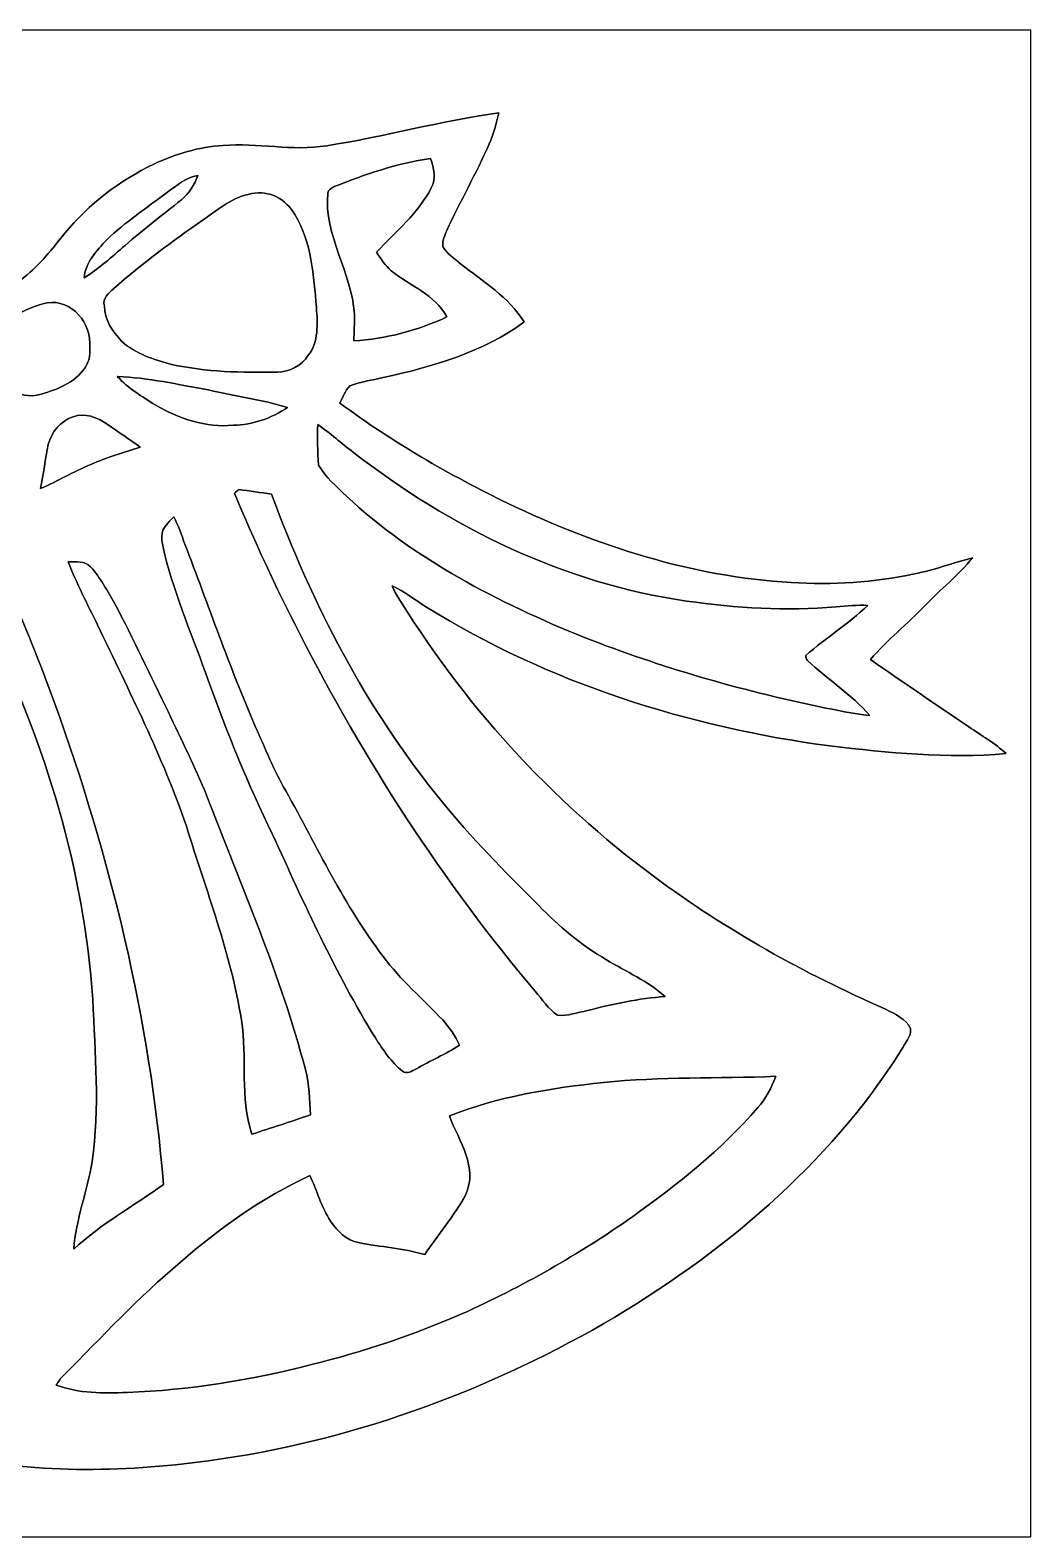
# Model space of a CAD drawing. Header units: centimetres. Extents: x -16.8 to 16.8, y -16.7 to 16.7.
# Drawn here: x -5.36 to 16.77, y -16.67 to 16.67 of the extents above; entities that cross this region are included whole.
import ezdxf

# ---------------------------------------------------------------- set-up
doc = ezdxf.new("R2010")
doc.units = ezdxf.units.CM
doc.header["$MEASUREMENT"] = 0
doc.layers.add('Layer 1', color=7, linetype='Continuous')

msp = doc.modelspace()

# ---------------------------------------------------------------- linework, layer by layer
at = {"layer": 'Layer 1', "color": 7}
for points, knots in [([(-16.77458, 16.66875), (-16.77458, 16.66875), (16.77458, 16.66875), (16.77458, 16.66875), (16.77458, 16.66875), (16.77458, 16.66875), (16.77458, -16.66875), (16.77458, -16.66875), (16.77458, -16.66875), (16.77458, -16.66875), (-16.77458, -16.66875), (-16.77458, -16.66875), (-16.77458, -16.66875), (-16.77458, -16.66875), (-16.77458, 16.66875), (-16.77458, 16.66875), (-16.77458, 16.66875), (-16.77458, 16.66875), (-16.77458, 16.66875), (-16.77458, 16.66875)], [0, 0, 0, 0, 0.16666667, 0.16666667, 0.16666667, 0.16666667, 0.33333333, 0.33333333, 0.33333333, 0.33333333, 0.5, 0.5, 0.5, 0.5, 0.66666667, 0.66666667, 0.66666667, 0.66666667, 1, 1, 1, 1]), ([(1.19839, 14.11146), (0.43639, 13.98376), (-0.33126, 14.18519), (-1.09679, 14.11393), (-1.09679, 14.11393), (-1.63019, 14.09206), (-2.14454, 13.92379), (-2.62643, 13.7033), (-2.62643, 13.7033), (-3.37855, 13.33994), (-4.06083, 12.82382), (-4.5914, 12.17683), (-4.5914, 12.17683), (-4.86904, 11.83393), (-5.14103, 11.47939), (-5.49099, 11.20493), (-5.49099, 11.20493), (-5.82859, 10.90895), (-6.31649, 10.9026), (-6.73947, 10.93823), (-6.73947, 10.93823), (-7.53075, 11.00667), (-8.34214, 11.04089), (-9.11825, 10.84262), (-9.11825, 10.84262), (-9.72644, 10.69023), (-10.33145, 10.47432), (-10.84263, 10.1025), (-10.84263, 10.1025), (-11.61874, 9.56557), (-12.06782, 8.69244), (-12.821, 8.12906), (-12.821, 8.12906), (-13.84265, 7.38293), (-14.90204, 6.68972), (-15.9325, 5.95559), (-15.9325, 5.95559), (-15.77234, 5.77709), (-15.54762, 5.67761), (-15.32925, 5.58976), (-15.32925, 5.58976), (-14.53656, 5.29167), (-13.69589, 5.13397), (-12.9219, 4.78437), (-12.9219, 4.78437), (-12.94342, 3.9557), (-13.17413, 3.12632), (-13.00445, 2.2987), (-13.00445, 2.2987), (-11.72175, 2.52977), (-10.60133, 3.24661), (-9.54405, 3.97192), (-9.54405, 3.97192), (-9.4421, 4.03225), (-9.33768, 4.12891), (-9.20433, 4.08658), (-9.20433, 4.08658), (-9.05828, 4.07741), (-8.83744, 4.0065), (-8.89035, 3.8167), (-8.89035, 3.8167), (-9.33873, 1.02835), (-10.17094, -1.73708), (-11.63849, -4.16666), (-11.63849, -4.16666), (-12.40261, -5.43666), (-13.37345, -6.59377), (-14.55702, -7.49229), (-14.55702, -7.49229), (-15.03257, -7.86236), (-15.55891, -8.15799), (-16.08173, -8.45432), (-16.08173, -8.45432), (-15.47777, -8.49595), (-14.87417, -8.42363), (-14.27021, -8.41587), (-14.27021, -8.41587), (-13.82289, -8.4134), (-13.37628, -8.38341), (-12.92931, -8.38906), (-12.92931, -8.38906), (-13.05137, -9.59273), (-13.36569, -10.76925), (-13.48634, -11.97292), (-13.48634, -11.97292), (-13.2969, -11.8678), (-13.14521, -11.71081), (-13.00163, -11.55171), (-13.00163, -11.55171), (-11.8177, -10.32651), (-10.77489, -8.96902), (-9.85838, -7.53392), (-9.85838, -7.53392), (-8.40352, -5.18971), (-7.29086, -2.60103), (-6.8326, 0.13018), (-6.8326, 0.13018), (-6.82484, 0.19579), (-6.78145, 0.24553), (-6.73241, 0.28575), (-6.73241, 0.28575), (-6.56484, -0.16193), (-6.5024, -0.64135), (-6.39445, -1.10596), (-6.39445, -1.10596), (-5.50404, -5.3153), (-6.00251, -9.74549), (-7.47607, -13.76539), (-7.47607, -13.76539), (-7.55968, -14.04585), (-7.71948, -14.33512), (-7.6521, -14.63534), (-7.6521, -14.63534), (-7.59037, -14.80009), (-7.37729, -14.79585), (-7.23724, -14.853), (-7.23724, -14.853), (-5.32765, -15.2714), (-3.3468, -15.24776), (-1.41746, -14.98635), (-1.41746, -14.98635), (1.66229, -14.56796), (4.63656, -13.49446), (7.3279, -11.94929), (7.3279, -11.94929), (9.91411, -10.43658), (12.29607, -8.4522), (13.90932, -5.90056), (13.90932, -5.90056), (13.97988, -5.74993), (14.13545, -5.6067), (14.1157, -5.42678), (14.1157, -5.42678), (14.01727, -5.20347), (13.76609, -5.1054), (13.56289, -4.99498), (13.56289, -4.99498), (11.76055, -4.20405), (10.02877, -3.24132), (8.44832, -2.06481), (8.44832, -2.06481), (6.14962, -0.37077), (4.19629, 1.78576), (2.71533, 4.22593), (2.71533, 4.22593), (2.68958, 4.27426), (2.66771, 4.32435), (2.64619, 4.37409), (2.64619, 4.37409), (2.91959, 4.25203), (3.15066, 4.05553), (3.40819, 3.90454), (3.40819, 3.90454), (6.102, 2.22532), (9.19304, 1.24989), (12.32817, 0.83044), (12.32817, 0.83044), (13.62146, 0.68227), (14.92991, 0.54257), (16.23095, 0.66181), (16.23095, 0.66181), (15.97801, 0.89112), (15.68027, 1.06257), (15.40122, 1.25589), (15.40122, 1.25589), (14.67556, 1.74978), (13.94566, 2.23802), (13.22705, 2.74214), (13.22705, 2.74214), (13.595, 3.17747), (14.04549, 3.5306), (14.43778, 3.94194), (14.43778, 3.94194), (14.78104, 4.2993), (15.17509, 4.60834), (15.48765, 4.99498), (15.48765, 4.99498), (15.05514, 4.88244), (14.63604, 4.72334), (14.19684, 4.63762), (14.19684, 4.63762), (13.3029, 4.44959), (12.38285, 4.38362), (11.47127, 4.44923), (11.47127, 4.44923), (9.28793, 4.56988), (7.17338, 5.25709), (5.21229, 6.1976), (5.21229, 6.1976), (3.90984, 6.82696), (2.65324, 7.5565), (1.48943, 8.41728), (1.48943, 8.41728), (1.55787, 8.54604), (1.60338, 8.69456), (1.7085, 8.79898), (1.7085, 8.79898), (1.94627, 8.89071), (2.20098, 8.92351), (2.44792, 8.98243), (2.44792, 8.98243), (3.54154, 9.21773), (4.65384, 9.54476), (5.56895, 10.21327), (5.56895, 10.21327), (5.22287, 10.76184), (4.6609, 11.10862), (4.1596, 11.49844), (4.1596, 11.49844), (4.02061, 11.61486), (3.86045, 11.72139), (3.76873, 11.88226), (3.76873, 11.88226), (3.74967, 12.00503), (3.81, 12.1225), (3.85445, 12.23363), (3.85445, 12.23363), (4.15078, 12.88097), (4.5085, 13.49869), (4.79319, 14.15133), (4.79319, 14.15133), (4.88809, 14.37146), (4.95335, 14.60324), (5.00345, 14.83713), (5.00345, 14.83713), (3.72357, 14.66074), (2.47438, 14.31114), (1.19839, 14.11146)], [0, 0, 0, 0, 0.01724138, 0.01724138, 0.01724138, 0.01724138, 0.03448276, 0.03448276, 0.03448276, 0.03448276, 0.05172414, 0.05172414, 0.05172414, 0.05172414, 0.06896552, 0.06896552, 0.06896552, 0.06896552, 0.0862069, 0.0862069, 0.0862069, 0.0862069, 0.10344828, 0.10344828, 0.10344828, 0.10344828, 0.12068966, 0.12068966, 0.12068966, 0.12068966, 0.13793103, 0.13793103, 0.13793103, 0.13793103, 0.15517241, 0.15517241, 0.15517241, 0.15517241, 0.17241379, 0.17241379, 0.17241379, 0.17241379, 0.18965517, 0.18965517, 0.18965517, 0.18965517, 0.20689655, 0.20689655, 0.20689655, 0.20689655, 0.22413793, 0.22413793, 0.22413793, 0.22413793, 0.24137931, 0.24137931, 0.24137931, 0.24137931, 0.25862069, 0.25862069, 0.25862069, 0.25862069, 0.27586207, 0.27586207, 0.27586207, 0.27586207, 0.29310345, 0.29310345, 0.29310345, 0.29310345, 0.31034483, 0.31034483, 0.31034483, 0.31034483, 0.32758621, 0.32758621, 0.32758621, 0.32758621, 0.34482759, 0.34482759, 0.34482759, 0.34482759, 0.36206897, 0.36206897, 0.36206897, 0.36206897, 0.37931034, 0.37931034, 0.37931034, 0.37931034, 0.39655172, 0.39655172, 0.39655172, 0.39655172, 0.4137931, 0.4137931, 0.4137931, 0.4137931, 0.43103448, 0.43103448, 0.43103448, 0.43103448, 0.44827586, 0.44827586, 0.44827586, 0.44827586, 0.46551724, 0.46551724, 0.46551724, 0.46551724, 0.48275862, 0.48275862, 0.48275862, 0.48275862, 0.5, 0.5, 0.5, 0.5, 0.51724138, 0.51724138, 0.51724138, 0.51724138, 0.53448276, 0.53448276, 0.53448276, 0.53448276, 0.55172414, 0.55172414, 0.55172414, 0.55172414, 0.56896552, 0.56896552, 0.56896552, 0.56896552, 0.5862069, 0.5862069, 0.5862069, 0.5862069, 0.60344828, 0.60344828, 0.60344828, 0.60344828, 0.62068966, 0.62068966, 0.62068966, 0.62068966, 0.63793103, 0.63793103, 0.63793103, 0.63793103, 0.65517241, 0.65517241, 0.65517241, 0.65517241, 0.67241379, 0.67241379, 0.67241379, 0.67241379, 0.68965517, 0.68965517, 0.68965517, 0.68965517, 0.70689655, 0.70689655, 0.70689655, 0.70689655, 0.72413793, 0.72413793, 0.72413793, 0.72413793, 0.74137931, 0.74137931, 0.74137931, 0.74137931, 0.75862069, 0.75862069, 0.75862069, 0.75862069, 0.77586207, 0.77586207, 0.77586207, 0.77586207, 0.79310345, 0.79310345, 0.79310345, 0.79310345, 0.81034483, 0.81034483, 0.81034483, 0.81034483, 0.82758621, 0.82758621, 0.82758621, 0.82758621, 0.84482759, 0.84482759, 0.84482759, 0.84482759, 0.86206897, 0.86206897, 0.86206897, 0.86206897, 0.87931034, 0.87931034, 0.87931034, 0.87931034, 0.89655172, 0.89655172, 0.89655172, 0.89655172, 0.9137931, 0.9137931, 0.9137931, 0.9137931, 0.93103448, 0.93103448, 0.93103448, 0.93103448, 0.94827586, 0.94827586, 0.94827586, 0.94827586, 0.96551724, 0.96551724, 0.96551724, 0.96551724, 1, 1, 1, 1]), ([(1.36066, 13.20659), (2.05281, 13.47435), (2.75625, 13.73187), (3.49673, 13.82607), (3.49673, 13.82607), (3.56941, 13.61828), (3.62797, 13.37804), (3.51049, 13.17625), (3.51049, 13.17625), (3.22368, 12.61357), (2.72415, 12.20964), (2.30082, 11.75526), (2.30082, 11.75526), (2.39571, 11.60745), (2.49696, 11.46069), (2.62678, 11.3411), (2.62678, 11.3411), (3.04271, 11.01231), (3.59375, 10.81511), (3.85868, 10.3251), (3.85868, 10.3251), (3.21345, 10.02277), (2.51143, 9.83862), (1.79952, 9.79241), (1.79952, 9.79241), (1.80516, 9.99137), (1.81398, 10.19069), (1.81257, 10.38966), (1.81257, 10.38966), (1.75189, 11.31252), (1.13453, 12.12286), (1.22096, 13.06618), (1.22096, 13.06618), (1.23119, 13.13533), (1.30422, 13.17519), (1.36066, 13.20659)], [0, 0, 0, 0, 0.1, 0.1, 0.1, 0.1, 0.2, 0.2, 0.2, 0.2, 0.3, 0.3, 0.3, 0.3, 0.4, 0.4, 0.4, 0.4, 0.5, 0.5, 0.5, 0.5, 0.6, 0.6, 0.6, 0.6, 0.7, 0.7, 0.7, 0.7, 0.8, 0.8, 0.8, 0.8, 1, 1, 1, 1]), ([(-2.32516, 13.08523), (-2.11349, 13.22493), (-1.91206, 13.42214), (-1.64853, 13.45247), (-1.64853, 13.45247), (-1.72014, 13.24575), (-1.85032, 13.05913), (-2.01295, 12.91378), (-2.01295, 12.91378), (-2.43381, 12.58358), (-2.85644, 12.25479), (-3.26108, 11.90413), (-3.26108, 11.90413), (-3.55529, 11.65437), (-3.83928, 11.38943), (-4.16913, 11.18588), (-4.16913, 11.18588), (-4.13985, 11.5256), (-3.88761, 11.78948), (-3.66818, 12.02902), (-3.66818, 12.02902), (-3.25614, 12.42448), (-2.77707, 12.73881), (-2.32516, 13.08523)], [0, 0, 0, 0, 0.14285714, 0.14285714, 0.14285714, 0.14285714, 0.28571429, 0.28571429, 0.28571429, 0.28571429, 0.42857143, 0.42857143, 0.42857143, 0.42857143, 0.57142857, 0.57142857, 0.57142857, 0.57142857, 0.71428571, 0.71428571, 0.71428571, 0.71428571, 1, 1, 1, 1]), ([(-0.46002, 13.05066), (-0.08043, 13.13639), (0.30939, 12.92225), (0.49142, 12.59064), (0.49142, 12.59064), (0.86607, 11.97328), (0.91334, 11.23209), (0.97155, 10.53042), (0.97155, 10.53042), (0.99801, 10.17517), (1.0227, 9.7723), (0.79093, 9.47385), (0.79093, 9.47385), (0.64558, 9.24454), (0.37853, 9.10449), (0.10795, 9.10378), (0.10795, 9.10378), (-0.67522, 9.08614), (-1.46861, 9.10414), (-2.23661, 9.27417), (-2.23661, 9.27417), (-2.62784, 9.37966), (-3.03107, 9.50877), (-3.33975, 9.78394), (-3.33975, 9.78394), (-3.52531, 10.00478), (-3.7278, 10.26054), (-3.71898, 10.56605), (-3.71898, 10.56605), (-3.7719, 10.7442), (-3.61703, 10.8525), (-3.50838, 10.95234), (-3.50838, 10.95234), (-2.88396, 11.50091), (-2.21897, 12.00256), (-1.53176, 12.46964), (-1.53176, 12.46964), (-1.20579, 12.70917), (-0.86924, 12.98046), (-0.46002, 13.05066)], [0, 0, 0, 0, 0.09090909, 0.09090909, 0.09090909, 0.09090909, 0.18181818, 0.18181818, 0.18181818, 0.18181818, 0.27272727, 0.27272727, 0.27272727, 0.27272727, 0.36363636, 0.36363636, 0.36363636, 0.36363636, 0.45454545, 0.45454545, 0.45454545, 0.45454545, 0.54545455, 0.54545455, 0.54545455, 0.54545455, 0.63636364, 0.63636364, 0.63636364, 0.63636364, 0.72727273, 0.72727273, 0.72727273, 0.72727273, 0.81818182, 0.81818182, 0.81818182, 0.81818182, 1, 1, 1, 1]), ([(-5.08106, 10.61297), (-4.55154, 10.78371), (-4.03472, 10.26689), (-4.04213, 9.75325), (-4.04213, 9.75325), (-4.04319, 9.59802), (-4.02484, 9.42763), (-4.09787, 9.28405), (-4.09787, 9.28405), (-4.29824, 8.90411), (-4.72475, 8.72807), (-5.11387, 8.61272), (-5.11387, 8.61272), (-5.62892, 8.45679), (-6.15985, 8.86813), (-6.26392, 9.36484), (-6.26392, 9.36484), (-6.3948, 9.74337), (-6.16232, 10.17094), (-5.80178, 10.31487), (-5.80178, 10.31487), (-5.56578, 10.42247), (-5.33329, 10.54911), (-5.08106, 10.61297)], [0, 0, 0, 0, 0.14285714, 0.14285714, 0.14285714, 0.14285714, 0.28571429, 0.28571429, 0.28571429, 0.28571429, 0.42857143, 0.42857143, 0.42857143, 0.42857143, 0.57142857, 0.57142857, 0.57142857, 0.57142857, 0.71428571, 0.71428571, 0.71428571, 0.71428571, 1, 1, 1, 1]), ([(-3.43288, 9.00501), (-2.75237, 8.98278), (-2.08492, 8.82332), (-1.41605, 8.70867), (-1.41605, 8.70867), (-0.83503, 8.57003), (-0.23742, 8.49736), (0.33373, 8.31956), (0.33373, 8.31956), (-0.02117, 8.08426), (-0.43674, 7.93468), (-0.86501, 7.92621), (-0.86501, 7.92621), (-1.47249, 7.86659), (-2.07645, 8.07085), (-2.59362, 8.37706), (-2.59362, 8.37706), (-2.89137, 8.5598), (-3.19299, 8.74818), (-3.43288, 9.00501)], [0, 0, 0, 0, 0.16666667, 0.16666667, 0.16666667, 0.16666667, 0.33333333, 0.33333333, 0.33333333, 0.33333333, 0.5, 0.5, 0.5, 0.5, 0.66666667, 0.66666667, 0.66666667, 0.66666667, 1, 1, 1, 1]), ([(-4.41149, 8.11318), (-4.15114, 8.21302), (-3.87068, 8.09872), (-3.65548, 7.94949), (-3.65548, 7.94949), (-3.4103, 7.78475), (-3.16936, 7.61436), (-2.9277, 7.44432), (-2.9277, 7.44432), (-3.2953, 7.32578), (-3.66571, 7.2136), (-4.01955, 7.05732), (-4.01955, 7.05732), (-4.40126, 6.90421), (-4.75262, 6.6869), (-5.13115, 6.52674), (-5.13115, 6.52674), (-5.06589, 6.84989), (-5.02885, 7.17832), (-4.96147, 7.50111), (-4.96147, 7.50111), (-4.89232, 7.77769), (-4.68701, 8.02605), (-4.41149, 8.11318)], [0, 0, 0, 0, 0.14285714, 0.14285714, 0.14285714, 0.14285714, 0.28571429, 0.28571429, 0.28571429, 0.28571429, 0.42857143, 0.42857143, 0.42857143, 0.42857143, 0.57142857, 0.57142857, 0.57142857, 0.57142857, 0.71428571, 0.71428571, 0.71428571, 0.71428571, 1, 1, 1, 1]), ([(0.99942, 7.9435), (1.27564, 7.75511), (1.52083, 7.52651), (1.78894, 7.32684), (1.78894, 7.32684), (3.9303, 5.6642), (6.45442, 4.42242), (9.15564, 4.03789), (9.15564, 4.03789), (10.25172, 3.87844), (11.36579, 3.81141), (12.47069, 3.90666), (12.47069, 3.90666), (12.70212, 3.92007), (12.93424, 3.96205), (13.16637, 3.93559), (13.16637, 3.93559), (12.73739, 3.53483), (12.23821, 3.21874), (11.79689, 2.83386), (11.79689, 2.83386), (11.79583, 2.79435), (11.80712, 2.75943), (11.8297, 2.72909), (11.8297, 2.72909), (12.27032, 2.30082), (12.81254, 1.97838), (13.20941, 1.5053), (13.20941, 1.5053), (12.83688, 1.54164), (12.47105, 1.62384), (12.10522, 1.69792), (12.10522, 1.69792), (10.33251, 2.06834), (8.5852, 2.56963), (6.89857, 3.23144), (6.89857, 3.23144), (5.00168, 3.99944), (3.14078, 4.95371), (1.63301, 6.36058), (1.63301, 6.36058), (1.41534, 6.57542), (1.16699, 6.77086), (1.02059, 7.04568), (1.02059, 7.04568), (0.99766, 7.34448), (0.98672, 7.64434), (0.99942, 7.9435)], [0, 0, 0, 0, 0.07692308, 0.07692308, 0.07692308, 0.07692308, 0.15384615, 0.15384615, 0.15384615, 0.15384615, 0.23076923, 0.23076923, 0.23076923, 0.23076923, 0.30769231, 0.30769231, 0.30769231, 0.30769231, 0.38461538, 0.38461538, 0.38461538, 0.38461538, 0.46153846, 0.46153846, 0.46153846, 0.46153846, 0.53846154, 0.53846154, 0.53846154, 0.53846154, 0.61538462, 0.61538462, 0.61538462, 0.61538462, 0.69230769, 0.69230769, 0.69230769, 0.69230769, 0.76923077, 0.76923077, 0.76923077, 0.76923077, 0.84615385, 0.84615385, 0.84615385, 0.84615385, 1, 1, 1, 1]), ([(-0.74577, 6.50628), (-0.50412, 6.47312), (-0.26353, 6.43714), (-0.02187, 6.40327), (-0.02187, 6.40327), (0.8763, 3.97545), (2.0768, 1.63936), (3.72286, -0.36936), (3.72286, -0.36936), (4.38856, -1.19168), (5.13115, -1.94663), (5.88186, -2.69064), (5.88186, -2.69064), (6.3306, -3.15454), (6.82766, -3.57717), (7.38893, -3.90031), (7.38893, -3.90031), (7.82249, -4.16701), (8.3058, -4.37092), (8.68786, -4.71346), (8.68786, -4.71346), (8.10436, -4.75721), (7.52934, -4.87433), (6.96489, -5.02497), (6.96489, -5.02497), (6.74793, -5.06836), (6.5278, -5.14773), (6.30343, -5.12657), (6.30343, -5.12657), (6.10164, -4.98828), (5.96688, -4.77979), (5.80954, -4.5974), (5.80954, -4.5974), (3.76096, -2.17135), (2.03235, 0.51541), (0.58737, 3.3401), (0.58737, 3.3401), (0.07056, 4.34799), (-0.41028, 5.37528), (-0.83855, 6.42408), (-0.83855, 6.42408), (-0.80751, 6.45125), (-0.77682, 6.47876), (-0.74577, 6.50628)], [0, 0, 0, 0, 0.08333333, 0.08333333, 0.08333333, 0.08333333, 0.16666667, 0.16666667, 0.16666667, 0.16666667, 0.25, 0.25, 0.25, 0.25, 0.33333333, 0.33333333, 0.33333333, 0.33333333, 0.41666667, 0.41666667, 0.41666667, 0.41666667, 0.5, 0.5, 0.5, 0.5, 0.58333333, 0.58333333, 0.58333333, 0.58333333, 0.66666667, 0.66666667, 0.66666667, 0.66666667, 0.75, 0.75, 0.75, 0.75, 0.83333333, 0.83333333, 0.83333333, 0.83333333, 1, 1, 1, 1]), ([(-2.18616, 5.89809), (-2.07892, 5.7083), (-2.01542, 5.49875), (-1.9371, 5.29625), (-1.9371, 5.29625), (-1.42311, 3.94441), (-0.9465, 2.57704), (-0.37465, 1.24778), (-0.37465, 1.24778), (-0.15946, 0.77435), (0.02893, 0.28681), (0.29281, -0.16334), (0.29281, -0.16334), (0.98637, -1.39912), (1.58115, -2.69981), (2.45039, -3.82799), (2.45039, -3.82799), (2.82928, -4.34869), (3.32528, -4.76462), (3.76414, -5.23169), (3.76414, -5.23169), (3.90984, -5.40209), (4.05201, -5.582), (4.13597, -5.79191), (4.13597, -5.79191), (3.82623, -5.98734), (3.49038, -6.13445), (3.17359, -6.31719), (3.17359, -6.31719), (3.08469, -6.36023), (2.9718, -6.43925), (2.87796, -6.36482), (2.87796, -6.36482), (2.62361, -6.17044), (2.44757, -5.89139), (2.27471, -5.62751), (2.27471, -5.62751), (1.38994, -4.19418), (0.69956, -2.65465), (0, -1.12571), (0, -1.12571), (-0.54363, -0.02011), (-1.00612, 1.12289), (-1.41993, 2.28318), (-1.41993, 2.28318), (-1.75084, 3.20569), (-2.14242, 4.10951), (-2.38196, 5.06201), (-2.38196, 5.06201), (-2.40877, 5.23558), (-2.48955, 5.42854), (-2.4257, 5.60176), (-2.4257, 5.60176), (-2.36961, 5.71747), (-2.27471, 5.80708), (-2.18616, 5.89809)], [0, 0, 0, 0, 0.06666667, 0.06666667, 0.06666667, 0.06666667, 0.13333333, 0.13333333, 0.13333333, 0.13333333, 0.2, 0.2, 0.2, 0.2, 0.26666667, 0.26666667, 0.26666667, 0.26666667, 0.33333333, 0.33333333, 0.33333333, 0.33333333, 0.4, 0.4, 0.4, 0.4, 0.46666667, 0.46666667, 0.46666667, 0.46666667, 0.53333333, 0.53333333, 0.53333333, 0.53333333, 0.6, 0.6, 0.6, 0.6, 0.66666667, 0.66666667, 0.66666667, 0.66666667, 0.73333333, 0.73333333, 0.73333333, 0.73333333, 0.8, 0.8, 0.8, 0.8, 0.86666667, 0.86666667, 0.86666667, 0.86666667, 1, 1, 1, 1]), ([(-4.51767, 4.90185), (-4.35328, 4.90044), (-4.14867, 4.93324), (-4.02414, 4.79637), (-4.02414, 4.79637), (-3.81106, 4.55224), (-3.6516, 4.26896), (-3.49426, 3.98745), (-3.49426, 3.98745), (-3.06881, 3.19758), (-2.70404, 2.37737), (-2.30293, 1.57551), (-2.30293, 1.57551), (-2.01436, 0.96732), (-1.71591, 0.36336), (-1.45697, -0.25823), (-1.45697, -0.25823), (-0.69497, -2.26977), (0.1845, -4.24427), (0.72849, -6.3313), (0.72849, -6.3313), (0.81633, -6.65621), (0.82691, -6.99382), (0.83714, -7.32861), (0.83714, -7.32861), (0.40922, -7.4803), (-0.02293, -7.62035), (-0.45473, -7.7597), (-0.45473, -7.7597), (-0.7299, -6.94619), (-0.55457, -6.07307), (-0.68827, -5.23734), (-0.68827, -5.23734), (-0.91793, -3.76238), (-1.47355, -2.36784), (-1.90535, -0.94615), (-1.90535, -0.94615), (-2.42605, 0.59337), (-3.17676, 2.04082), (-3.86821, 3.50767), (-3.86821, 3.50767), (-4.09469, 3.96769), (-4.33141, 4.42383), (-4.51767, 4.90185)], [0, 0, 0, 0, 0.08333333, 0.08333333, 0.08333333, 0.08333333, 0.16666667, 0.16666667, 0.16666667, 0.16666667, 0.25, 0.25, 0.25, 0.25, 0.33333333, 0.33333333, 0.33333333, 0.33333333, 0.41666667, 0.41666667, 0.41666667, 0.41666667, 0.5, 0.5, 0.5, 0.5, 0.58333333, 0.58333333, 0.58333333, 0.58333333, 0.66666667, 0.66666667, 0.66666667, 0.66666667, 0.75, 0.75, 0.75, 0.75, 0.83333333, 0.83333333, 0.83333333, 0.83333333, 1, 1, 1, 1]), ([(-6.36199, 3.68582), (-6.22194, 3.91654), (-6.08224, 4.16842), (-5.85153, 4.32082), (-5.85153, 4.32082), (-5.46347, 3.50238), (-5.14526, 2.65254), (-4.82882, 1.80411), (-4.82882, 1.80411), (-3.58352, -1.63371), (-2.70828, -5.22041), (-2.41229, -8.86989), (-2.41229, -8.86989), (-3.07093, -9.35143), (-3.79624, -9.74231), (-4.39455, -10.30499), (-4.39455, -10.30499), (-4.35257, -9.64106), (-4.09152, -9.01735), (-3.99133, -8.36295), (-3.99133, -8.36295), (-3.81388, -7.17585), (-3.93277, -5.97217), (-3.97263, -4.77943), (-3.97263, -4.77943), (-4.1716, -1.92052), (-5.01897, 0.86713), (-6.26498, 3.43853), (-6.26498, 3.43853), (-6.30308, 3.51931), (-6.33554, 3.60151), (-6.36199, 3.68582)], [0, 0, 0, 0, 0.11111111, 0.11111111, 0.11111111, 0.11111111, 0.22222222, 0.22222222, 0.22222222, 0.22222222, 0.33333333, 0.33333333, 0.33333333, 0.33333333, 0.44444444, 0.44444444, 0.44444444, 0.44444444, 0.55555556, 0.55555556, 0.55555556, 0.55555556, 0.66666667, 0.66666667, 0.66666667, 0.66666667, 0.77777778, 0.77777778, 0.77777778, 0.77777778, 1, 1, 1, 1]), ([(7.32014, -6.61388), (8.58626, -6.48688), (9.86014, -6.53133), (11.12979, -6.47876), (11.12979, -6.47876), (11.03559, -6.72888), (10.91918, -6.97406), (10.73362, -7.17056), (10.73362, -7.17056), (9.92893, -8.10119), (8.96056, -8.87307), (7.96255, -9.58533), (7.96255, -9.58533), (6.7751, -10.41859), (5.51004, -11.14178), (4.18641, -11.73621), (4.18641, -11.73621), (3.11009, -12.19447), (2.00166, -12.58394), (0.86219, -12.85452), (0.86219, -12.85452), (-0.47061, -13.20271), (-1.84009, -13.41826), (-3.21663, -13.47576), (-3.21663, -13.47576), (-3.7405, -13.48634), (-4.2859, -13.50151), (-4.78296, -13.30889), (-4.78296, -13.30889), (-4.73569, -13.23128), (-4.68454, -13.15544), (-4.61786, -13.09335), (-4.61786, -13.09335), (-3.77296, -12.24421), (-2.95628, -11.36297), (-2.03659, -10.59286), (-2.03659, -10.59286), (-1.16875, -9.83721), (-0.22154, -9.15529), (0.82797, -8.67622), (0.82797, -8.67622), (0.98496, -9.0103), (1.08021, -9.37366), (1.28623, -9.6841), (1.28623, -9.6841), (1.43051, -9.9), (1.63724, -10.10849), (1.90288, -10.15753), (1.90288, -10.15753), (2.38901, -10.25419), (2.88819, -10.28524), (3.36691, -10.42141), (3.36691, -10.42141), (3.66113, -9.97797), (4.01355, -9.57333), (4.27037, -9.1059), (4.27037, -9.1059), (4.55612, -8.4896), (4.1208, -7.91245), (3.91266, -7.35365), (3.91266, -7.35365), (4.99957, -6.92432), (6.16338, -6.73841), (7.32014, -6.61388)], [0, 0, 0, 0, 0.05882353, 0.05882353, 0.05882353, 0.05882353, 0.11764706, 0.11764706, 0.11764706, 0.11764706, 0.17647059, 0.17647059, 0.17647059, 0.17647059, 0.23529412, 0.23529412, 0.23529412, 0.23529412, 0.29411765, 0.29411765, 0.29411765, 0.29411765, 0.35294118, 0.35294118, 0.35294118, 0.35294118, 0.41176471, 0.41176471, 0.41176471, 0.41176471, 0.47058824, 0.47058824, 0.47058824, 0.47058824, 0.52941176, 0.52941176, 0.52941176, 0.52941176, 0.58823529, 0.58823529, 0.58823529, 0.58823529, 0.64705882, 0.64705882, 0.64705882, 0.64705882, 0.70588235, 0.70588235, 0.70588235, 0.70588235, 0.76470588, 0.76470588, 0.76470588, 0.76470588, 0.82352941, 0.82352941, 0.82352941, 0.82352941, 0.88235294, 0.88235294, 0.88235294, 0.88235294, 1, 1, 1, 1])]:
    msp.add_open_spline(points, degree=3, knots=knots, dxfattribs=at)
at = {"layer": 'Layer 1', "color": 251}
for points, knots in [([(1.19839, 14.11146), (2.47438, 14.31114), (3.72357, 14.66074), (5.00345, 14.83713), (5.00345, 14.83713), (4.95335, 14.60324), (4.88809, 14.37146), (4.79319, 14.15133), (4.79319, 14.15133), (4.5085, 13.49869), (4.15078, 12.88097), (3.85445, 12.23363), (3.85445, 12.23363), (3.81, 12.1225), (3.74967, 12.00503), (3.76873, 11.88226), (3.76873, 11.88226), (3.86045, 11.72139), (4.02061, 11.61486), (4.1596, 11.49844), (4.1596, 11.49844), (4.6609, 11.10862), (5.22287, 10.76184), (5.56895, 10.21327), (5.56895, 10.21327), (4.65384, 9.54476), (3.54154, 9.21773), (2.44792, 8.98243), (2.44792, 8.98243), (2.20098, 8.92351), (1.94627, 8.89071), (1.7085, 8.79898), (1.7085, 8.79898), (1.60338, 8.69456), (1.55787, 8.54604), (1.48943, 8.41728), (1.48943, 8.41728), (2.65324, 7.5565), (3.90984, 6.82696), (5.21229, 6.1976), (5.21229, 6.1976), (7.17338, 5.25709), (9.28793, 4.56988), (11.47127, 4.44923), (11.47127, 4.44923), (12.38285, 4.38362), (13.3029, 4.44959), (14.19684, 4.63762), (14.19684, 4.63762), (14.63604, 4.72334), (15.05514, 4.88244), (15.48765, 4.99498), (15.48765, 4.99498), (15.17509, 4.60834), (14.78104, 4.2993), (14.43778, 3.94194), (14.43778, 3.94194), (14.04549, 3.5306), (13.595, 3.17747), (13.22705, 2.74214), (13.22705, 2.74214), (13.94566, 2.23802), (14.67556, 1.74978), (15.40122, 1.25589), (15.40122, 1.25589), (15.68027, 1.06257), (15.97801, 0.89112), (16.23095, 0.66181), (16.23095, 0.66181), (14.92991, 0.54257), (13.62146, 0.68227), (12.32817, 0.83044), (12.32817, 0.83044), (9.19304, 1.24989), (6.102, 2.22532), (3.40819, 3.90454), (3.40819, 3.90454), (3.15066, 4.05553), (2.91959, 4.25203), (2.64619, 4.37409), (2.64619, 4.37409), (2.66771, 4.32435), (2.68958, 4.27426), (2.71533, 4.22593), (2.71533, 4.22593), (4.19629, 1.78576), (6.14962, -0.37077), (8.44832, -2.06481), (8.44832, -2.06481), (10.02877, -3.24132), (11.76055, -4.20405), (13.56289, -4.99498), (13.56289, -4.99498), (13.76609, -5.1054), (14.01727, -5.20347), (14.1157, -5.42678), (14.1157, -5.42678), (14.13545, -5.6067), (13.97988, -5.74993), (13.90932, -5.90056), (13.90932, -5.90056), (12.29607, -8.4522), (9.91411, -10.43658), (7.3279, -11.94929), (7.3279, -11.94929), (4.63656, -13.49446), (1.66229, -14.56796), (-1.41746, -14.98635), (-1.41746, -14.98635), (-3.3468, -15.24776), (-5.32765, -15.2714), (-7.23724, -14.853), (-7.23724, -14.853), (-7.37729, -14.79585), (-7.59037, -14.80009), (-7.6521, -14.63534), (-7.6521, -14.63534), (-7.71948, -14.33512), (-7.55968, -14.04585), (-7.47607, -13.76539), (-7.47607, -13.76539), (-6.00251, -9.74549), (-5.50404, -5.3153), (-6.39445, -1.10596), (-6.39445, -1.10596), (-6.5024, -0.64135), (-6.56484, -0.16193), (-6.73241, 0.28575), (-6.73241, 0.28575), (-6.78145, 0.24553), (-6.82484, 0.19579), (-6.8326, 0.13018), (-6.8326, 0.13018), (-7.29086, -2.60103), (-8.40352, -5.18971), (-9.85838, -7.53392), (-9.85838, -7.53392), (-10.77489, -8.96902), (-11.8177, -10.32651), (-13.00163, -11.55171), (-13.00163, -11.55171), (-13.14521, -11.71081), (-13.2969, -11.8678), (-13.48634, -11.97292), (-13.48634, -11.97292), (-13.36569, -10.76925), (-13.05137, -9.59273), (-12.92931, -8.38906), (-12.92931, -8.38906), (-13.37628, -8.38341), (-13.82289, -8.4134), (-14.27021, -8.41587), (-14.27021, -8.41587), (-14.87417, -8.42363), (-15.47777, -8.49595), (-16.08173, -8.45432), (-16.08173, -8.45432), (-15.55891, -8.15799), (-15.03257, -7.86236), (-14.55702, -7.49229), (-14.55702, -7.49229), (-13.37345, -6.59377), (-12.40261, -5.43666), (-11.63849, -4.16666), (-11.63849, -4.16666), (-10.17094, -1.73708), (-9.33873, 1.02835), (-8.89035, 3.8167), (-8.89035, 3.8167), (-8.83744, 4.0065), (-9.05828, 4.07741), (-9.20433, 4.08658), (-9.20433, 4.08658), (-9.33768, 4.12891), (-9.4421, 4.03225), (-9.54405, 3.97192), (-9.54405, 3.97192), (-10.60133, 3.24661), (-11.72175, 2.52977), (-13.00445, 2.2987), (-13.00445, 2.2987), (-13.17413, 3.12632), (-12.94342, 3.9557), (-12.9219, 4.78437), (-12.9219, 4.78437), (-13.69589, 5.13397), (-14.53656, 5.29167), (-15.32925, 5.58976), (-15.32925, 5.58976), (-15.54762, 5.67761), (-15.77234, 5.77709), (-15.9325, 5.95559), (-15.9325, 5.95559), (-14.90204, 6.68972), (-13.84265, 7.38293), (-12.821, 8.12906), (-12.821, 8.12906), (-12.06782, 8.69244), (-11.61874, 9.56557), (-10.84263, 10.1025), (-10.84263, 10.1025), (-10.33145, 10.47432), (-9.72644, 10.69023), (-9.11825, 10.84262), (-9.11825, 10.84262), (-8.34214, 11.04089), (-7.53075, 11.00667), (-6.73947, 10.93823), (-6.73947, 10.93823), (-6.31649, 10.9026), (-5.82859, 10.90895), (-5.49099, 11.20493), (-5.49099, 11.20493), (-5.14103, 11.47939), (-4.86904, 11.83393), (-4.5914, 12.17683), (-4.5914, 12.17683), (-4.06083, 12.82382), (-3.37855, 13.33994), (-2.62643, 13.7033), (-2.62643, 13.7033), (-2.14454, 13.92379), (-1.63019, 14.09206), (-1.09679, 14.11393), (-1.09679, 14.11393), (-0.33126, 14.18519), (0.43639, 13.98376), (1.19839, 14.11146), (1.19839, 14.11146), (1.19839, 14.11146), (1.19839, 14.11146), (1.19839, 14.11146)], [0, 0, 0, 0, 0.01694915, 0.01694915, 0.01694915, 0.01694915, 0.03389831, 0.03389831, 0.03389831, 0.03389831, 0.05084746, 0.05084746, 0.05084746, 0.05084746, 0.06779661, 0.06779661, 0.06779661, 0.06779661, 0.08474576, 0.08474576, 0.08474576, 0.08474576, 0.10169492, 0.10169492, 0.10169492, 0.10169492, 0.11864407, 0.11864407, 0.11864407, 0.11864407, 0.13559322, 0.13559322, 0.13559322, 0.13559322, 0.15254237, 0.15254237, 0.15254237, 0.15254237, 0.16949153, 0.16949153, 0.16949153, 0.16949153, 0.18644068, 0.18644068, 0.18644068, 0.18644068, 0.20338983, 0.20338983, 0.20338983, 0.20338983, 0.22033898, 0.22033898, 0.22033898, 0.22033898, 0.23728814, 0.23728814, 0.23728814, 0.23728814, 0.25423729, 0.25423729, 0.25423729, 0.25423729, 0.27118644, 0.27118644, 0.27118644, 0.27118644, 0.28813559, 0.28813559, 0.28813559, 0.28813559, 0.30508475, 0.30508475, 0.30508475, 0.30508475, 0.3220339, 0.3220339, 0.3220339, 0.3220339, 0.33898305, 0.33898305, 0.33898305, 0.33898305, 0.3559322, 0.3559322, 0.3559322, 0.3559322, 0.37288136, 0.37288136, 0.37288136, 0.37288136, 0.38983051, 0.38983051, 0.38983051, 0.38983051, 0.40677966, 0.40677966, 0.40677966, 0.40677966, 0.42372881, 0.42372881, 0.42372881, 0.42372881, 0.44067797, 0.44067797, 0.44067797, 0.44067797, 0.45762712, 0.45762712, 0.45762712, 0.45762712, 0.47457627, 0.47457627, 0.47457627, 0.47457627, 0.49152542, 0.49152542, 0.49152542, 0.49152542, 0.50847458, 0.50847458, 0.50847458, 0.50847458, 0.52542373, 0.52542373, 0.52542373, 0.52542373, 0.54237288, 0.54237288, 0.54237288, 0.54237288, 0.55932203, 0.55932203, 0.55932203, 0.55932203, 0.57627119, 0.57627119, 0.57627119, 0.57627119, 0.59322034, 0.59322034, 0.59322034, 0.59322034, 0.61016949, 0.61016949, 0.61016949, 0.61016949, 0.62711864, 0.62711864, 0.62711864, 0.62711864, 0.6440678, 0.6440678, 0.6440678, 0.6440678, 0.66101695, 0.66101695, 0.66101695, 0.66101695, 0.6779661, 0.6779661, 0.6779661, 0.6779661, 0.69491525, 0.69491525, 0.69491525, 0.69491525, 0.71186441, 0.71186441, 0.71186441, 0.71186441, 0.72881356, 0.72881356, 0.72881356, 0.72881356, 0.74576271, 0.74576271, 0.74576271, 0.74576271, 0.76271186, 0.76271186, 0.76271186, 0.76271186, 0.77966102, 0.77966102, 0.77966102, 0.77966102, 0.79661017, 0.79661017, 0.79661017, 0.79661017, 0.81355932, 0.81355932, 0.81355932, 0.81355932, 0.83050847, 0.83050847, 0.83050847, 0.83050847, 0.84745763, 0.84745763, 0.84745763, 0.84745763, 0.86440678, 0.86440678, 0.86440678, 0.86440678, 0.88135593, 0.88135593, 0.88135593, 0.88135593, 0.89830508, 0.89830508, 0.89830508, 0.89830508, 0.91525424, 0.91525424, 0.91525424, 0.91525424, 0.93220339, 0.93220339, 0.93220339, 0.93220339, 0.94915254, 0.94915254, 0.94915254, 0.94915254, 0.96610169, 0.96610169, 0.96610169, 0.96610169, 1, 1, 1, 1]), ([(1.36066, 13.20659), (1.30422, 13.17519), (1.23119, 13.13533), (1.22096, 13.06618), (1.22096, 13.06618), (1.13453, 12.12286), (1.75189, 11.31252), (1.81257, 10.38966), (1.81257, 10.38966), (1.81398, 10.19069), (1.80516, 9.99137), (1.79952, 9.79241), (1.79952, 9.79241), (2.51143, 9.83862), (3.21345, 10.02277), (3.85868, 10.3251), (3.85868, 10.3251), (3.59375, 10.81511), (3.04271, 11.01231), (2.62678, 11.3411), (2.62678, 11.3411), (2.49696, 11.46069), (2.39571, 11.60745), (2.30082, 11.75526), (2.30082, 11.75526), (2.72415, 12.20964), (3.22368, 12.61357), (3.51049, 13.17625), (3.51049, 13.17625), (3.62797, 13.37804), (3.56941, 13.61828), (3.49673, 13.82607), (3.49673, 13.82607), (2.75625, 13.73187), (2.05281, 13.47435), (1.36066, 13.20659), (1.36066, 13.20659), (1.36066, 13.20659), (1.36066, 13.20659), (1.36066, 13.20659)], [0, 0, 0, 0, 0.09090909, 0.09090909, 0.09090909, 0.09090909, 0.18181818, 0.18181818, 0.18181818, 0.18181818, 0.27272727, 0.27272727, 0.27272727, 0.27272727, 0.36363636, 0.36363636, 0.36363636, 0.36363636, 0.45454545, 0.45454545, 0.45454545, 0.45454545, 0.54545455, 0.54545455, 0.54545455, 0.54545455, 0.63636364, 0.63636364, 0.63636364, 0.63636364, 0.72727273, 0.72727273, 0.72727273, 0.72727273, 0.81818182, 0.81818182, 0.81818182, 0.81818182, 1, 1, 1, 1]), ([(-2.32516, 13.08523), (-2.77707, 12.73881), (-3.25614, 12.42448), (-3.66818, 12.02902), (-3.66818, 12.02902), (-3.88761, 11.78948), (-4.13985, 11.5256), (-4.16913, 11.18588), (-4.16913, 11.18588), (-3.83928, 11.38943), (-3.55529, 11.65437), (-3.26108, 11.90413), (-3.26108, 11.90413), (-2.85644, 12.25479), (-2.43381, 12.58358), (-2.01295, 12.91378), (-2.01295, 12.91378), (-1.85032, 13.05913), (-1.72014, 13.24575), (-1.64853, 13.45247), (-1.64853, 13.45247), (-1.91206, 13.42214), (-2.11349, 13.22493), (-2.32516, 13.08523), (-2.32516, 13.08523), (-2.32516, 13.08523), (-2.32516, 13.08523), (-2.32516, 13.08523)], [0, 0, 0, 0, 0.125, 0.125, 0.125, 0.125, 0.25, 0.25, 0.25, 0.25, 0.375, 0.375, 0.375, 0.375, 0.5, 0.5, 0.5, 0.5, 0.625, 0.625, 0.625, 0.625, 0.75, 0.75, 0.75, 0.75, 1, 1, 1, 1]), ([(-0.46002, 13.05066), (-0.86924, 12.98046), (-1.20579, 12.70917), (-1.53176, 12.46964), (-1.53176, 12.46964), (-2.21897, 12.00256), (-2.88396, 11.50091), (-3.50838, 10.95234), (-3.50838, 10.95234), (-3.61703, 10.8525), (-3.7719, 10.7442), (-3.71898, 10.56605), (-3.71898, 10.56605), (-3.7278, 10.26054), (-3.52531, 10.00478), (-3.33975, 9.78394), (-3.33975, 9.78394), (-3.03107, 9.50877), (-2.62784, 9.37966), (-2.23661, 9.27417), (-2.23661, 9.27417), (-1.46861, 9.10414), (-0.67522, 9.08614), (0.10795, 9.10378), (0.10795, 9.10378), (0.37853, 9.10449), (0.64558, 9.24454), (0.79093, 9.47385), (0.79093, 9.47385), (1.0227, 9.7723), (0.99801, 10.17517), (0.97155, 10.53042), (0.97155, 10.53042), (0.91334, 11.23209), (0.86607, 11.97328), (0.49142, 12.59064), (0.49142, 12.59064), (0.30939, 12.92225), (-0.08043, 13.13639), (-0.46002, 13.05066), (-0.46002, 13.05066), (-0.46002, 13.05066), (-0.46002, 13.05066), (-0.46002, 13.05066)], [0, 0, 0, 0, 0.08333333, 0.08333333, 0.08333333, 0.08333333, 0.16666667, 0.16666667, 0.16666667, 0.16666667, 0.25, 0.25, 0.25, 0.25, 0.33333333, 0.33333333, 0.33333333, 0.33333333, 0.41666667, 0.41666667, 0.41666667, 0.41666667, 0.5, 0.5, 0.5, 0.5, 0.58333333, 0.58333333, 0.58333333, 0.58333333, 0.66666667, 0.66666667, 0.66666667, 0.66666667, 0.75, 0.75, 0.75, 0.75, 0.83333333, 0.83333333, 0.83333333, 0.83333333, 1, 1, 1, 1]), ([(-5.08106, 10.61297), (-5.33329, 10.54911), (-5.56578, 10.42247), (-5.80178, 10.31487), (-5.80178, 10.31487), (-6.16232, 10.17094), (-6.3948, 9.74337), (-6.26392, 9.36484), (-6.26392, 9.36484), (-6.15985, 8.86813), (-5.62892, 8.45679), (-5.11387, 8.61272), (-5.11387, 8.61272), (-4.72475, 8.72807), (-4.29824, 8.90411), (-4.09787, 9.28405), (-4.09787, 9.28405), (-4.02484, 9.42763), (-4.04319, 9.59802), (-4.04213, 9.75325), (-4.04213, 9.75325), (-4.03472, 10.26689), (-4.55154, 10.78371), (-5.08106, 10.61297), (-5.08106, 10.61297), (-5.08106, 10.61297), (-5.08106, 10.61297), (-5.08106, 10.61297)], [0, 0, 0, 0, 0.125, 0.125, 0.125, 0.125, 0.25, 0.25, 0.25, 0.25, 0.375, 0.375, 0.375, 0.375, 0.5, 0.5, 0.5, 0.5, 0.625, 0.625, 0.625, 0.625, 0.75, 0.75, 0.75, 0.75, 1, 1, 1, 1]), ([(-3.43288, 9.00501), (-3.19299, 8.74818), (-2.89137, 8.5598), (-2.59362, 8.37706), (-2.59362, 8.37706), (-2.07645, 8.07085), (-1.47249, 7.86659), (-0.86501, 7.92621), (-0.86501, 7.92621), (-0.43674, 7.93468), (-0.02117, 8.08426), (0.33373, 8.31956), (0.33373, 8.31956), (-0.23742, 8.49736), (-0.83503, 8.57003), (-1.41605, 8.70867), (-1.41605, 8.70867), (-2.08492, 8.82332), (-2.75237, 8.98278), (-3.43288, 9.00501), (-3.43288, 9.00501), (-3.43288, 9.00501), (-3.43288, 9.00501), (-3.43288, 9.00501)], [0, 0, 0, 0, 0.14285714, 0.14285714, 0.14285714, 0.14285714, 0.28571429, 0.28571429, 0.28571429, 0.28571429, 0.42857143, 0.42857143, 0.42857143, 0.42857143, 0.57142857, 0.57142857, 0.57142857, 0.57142857, 0.71428571, 0.71428571, 0.71428571, 0.71428571, 1, 1, 1, 1]), ([(-4.41149, 8.11318), (-4.68701, 8.02605), (-4.89232, 7.77769), (-4.96147, 7.50111), (-4.96147, 7.50111), (-5.02885, 7.17832), (-5.06589, 6.84989), (-5.13115, 6.52674), (-5.13115, 6.52674), (-4.75262, 6.6869), (-4.40126, 6.90421), (-4.01955, 7.05732), (-4.01955, 7.05732), (-3.66571, 7.2136), (-3.2953, 7.32578), (-2.9277, 7.44432), (-2.9277, 7.44432), (-3.16936, 7.61436), (-3.4103, 7.78475), (-3.65548, 7.94949), (-3.65548, 7.94949), (-3.87068, 8.09872), (-4.15114, 8.21302), (-4.41149, 8.11318), (-4.41149, 8.11318), (-4.41149, 8.11318), (-4.41149, 8.11318), (-4.41149, 8.11318)], [0, 0, 0, 0, 0.125, 0.125, 0.125, 0.125, 0.25, 0.25, 0.25, 0.25, 0.375, 0.375, 0.375, 0.375, 0.5, 0.5, 0.5, 0.5, 0.625, 0.625, 0.625, 0.625, 0.75, 0.75, 0.75, 0.75, 1, 1, 1, 1]), ([(0.99942, 7.9435), (0.98672, 7.64434), (0.99766, 7.34448), (1.02059, 7.04568), (1.02059, 7.04568), (1.16699, 6.77086), (1.41534, 6.57542), (1.63301, 6.36058), (1.63301, 6.36058), (3.14078, 4.95371), (5.00168, 3.99944), (6.89857, 3.23144), (6.89857, 3.23144), (8.5852, 2.56963), (10.33251, 2.06834), (12.10522, 1.69792), (12.10522, 1.69792), (12.47105, 1.62384), (12.83688, 1.54164), (13.20941, 1.5053), (13.20941, 1.5053), (12.81254, 1.97838), (12.27032, 2.30082), (11.8297, 2.72909), (11.8297, 2.72909), (11.80712, 2.75943), (11.79583, 2.79435), (11.79689, 2.83386), (11.79689, 2.83386), (12.23821, 3.21874), (12.73739, 3.53483), (13.16637, 3.93559), (13.16637, 3.93559), (12.93424, 3.96205), (12.70212, 3.92007), (12.47069, 3.90666), (12.47069, 3.90666), (11.36579, 3.81141), (10.25172, 3.87844), (9.15564, 4.03789), (9.15564, 4.03789), (6.45442, 4.42242), (3.9303, 5.6642), (1.78894, 7.32684), (1.78894, 7.32684), (1.52083, 7.52651), (1.27564, 7.75511), (0.99942, 7.9435), (0.99942, 7.9435), (0.99942, 7.9435), (0.99942, 7.9435), (0.99942, 7.9435)], [0, 0, 0, 0, 0.07142857, 0.07142857, 0.07142857, 0.07142857, 0.14285714, 0.14285714, 0.14285714, 0.14285714, 0.21428571, 0.21428571, 0.21428571, 0.21428571, 0.28571429, 0.28571429, 0.28571429, 0.28571429, 0.35714286, 0.35714286, 0.35714286, 0.35714286, 0.42857143, 0.42857143, 0.42857143, 0.42857143, 0.5, 0.5, 0.5, 0.5, 0.57142857, 0.57142857, 0.57142857, 0.57142857, 0.64285714, 0.64285714, 0.64285714, 0.64285714, 0.71428571, 0.71428571, 0.71428571, 0.71428571, 0.78571429, 0.78571429, 0.78571429, 0.78571429, 0.85714286, 0.85714286, 0.85714286, 0.85714286, 1, 1, 1, 1]), ([(-0.74577, 6.50628), (-0.77682, 6.47876), (-0.80751, 6.45125), (-0.83855, 6.42408), (-0.83855, 6.42408), (-0.41028, 5.37528), (0.07056, 4.34799), (0.58737, 3.3401), (0.58737, 3.3401), (2.03235, 0.51541), (3.76096, -2.17135), (5.80954, -4.5974), (5.80954, -4.5974), (5.96688, -4.77979), (6.10164, -4.98828), (6.30343, -5.12657), (6.30343, -5.12657), (6.5278, -5.14773), (6.74793, -5.06836), (6.96489, -5.02497), (6.96489, -5.02497), (7.52934, -4.87433), (8.10436, -4.75721), (8.68786, -4.71346), (8.68786, -4.71346), (8.3058, -4.37092), (7.82249, -4.16701), (7.38893, -3.90031), (7.38893, -3.90031), (6.82766, -3.57717), (6.3306, -3.15454), (5.88186, -2.69064), (5.88186, -2.69064), (5.13115, -1.94663), (4.38856, -1.19168), (3.72286, -0.36936), (3.72286, -0.36936), (2.0768, 1.63936), (0.8763, 3.97545), (-0.02187, 6.40327), (-0.02187, 6.40327), (-0.26353, 6.43714), (-0.50412, 6.47312), (-0.74577, 6.50628), (-0.74577, 6.50628), (-0.74577, 6.50628), (-0.74577, 6.50628), (-0.74577, 6.50628)], [0, 0, 0, 0, 0.07692308, 0.07692308, 0.07692308, 0.07692308, 0.15384615, 0.15384615, 0.15384615, 0.15384615, 0.23076923, 0.23076923, 0.23076923, 0.23076923, 0.30769231, 0.30769231, 0.30769231, 0.30769231, 0.38461538, 0.38461538, 0.38461538, 0.38461538, 0.46153846, 0.46153846, 0.46153846, 0.46153846, 0.53846154, 0.53846154, 0.53846154, 0.53846154, 0.61538462, 0.61538462, 0.61538462, 0.61538462, 0.69230769, 0.69230769, 0.69230769, 0.69230769, 0.76923077, 0.76923077, 0.76923077, 0.76923077, 0.84615385, 0.84615385, 0.84615385, 0.84615385, 1, 1, 1, 1]), ([(-2.18616, 5.89809), (-2.27471, 5.80708), (-2.36961, 5.71747), (-2.4257, 5.60176), (-2.4257, 5.60176), (-2.48955, 5.42854), (-2.40877, 5.23558), (-2.38196, 5.06201), (-2.38196, 5.06201), (-2.14242, 4.10951), (-1.75084, 3.20569), (-1.41993, 2.28318), (-1.41993, 2.28318), (-1.00612, 1.12289), (-0.54363, -0.02011), (0, -1.12571), (0, -1.12571), (0.69956, -2.65465), (1.38994, -4.19418), (2.27471, -5.62751), (2.27471, -5.62751), (2.44757, -5.89139), (2.62361, -6.17044), (2.87796, -6.36482), (2.87796, -6.36482), (2.9718, -6.43925), (3.08469, -6.36023), (3.17359, -6.31719), (3.17359, -6.31719), (3.49038, -6.13445), (3.82623, -5.98734), (4.13597, -5.79191), (4.13597, -5.79191), (4.05201, -5.582), (3.90984, -5.40209), (3.76414, -5.23169), (3.76414, -5.23169), (3.32528, -4.76462), (2.82928, -4.34869), (2.45039, -3.82799), (2.45039, -3.82799), (1.58115, -2.69981), (0.98637, -1.39912), (0.29281, -0.16334), (0.29281, -0.16334), (0.02893, 0.28681), (-0.15946, 0.77435), (-0.37465, 1.24778), (-0.37465, 1.24778), (-0.9465, 2.57704), (-1.42311, 3.94441), (-1.9371, 5.29625), (-1.9371, 5.29625), (-2.01542, 5.49875), (-2.07892, 5.7083), (-2.18616, 5.89809), (-2.18616, 5.89809), (-2.18616, 5.89809), (-2.18616, 5.89809), (-2.18616, 5.89809)], [0, 0, 0, 0, 0.0625, 0.0625, 0.0625, 0.0625, 0.125, 0.125, 0.125, 0.125, 0.1875, 0.1875, 0.1875, 0.1875, 0.25, 0.25, 0.25, 0.25, 0.3125, 0.3125, 0.3125, 0.3125, 0.375, 0.375, 0.375, 0.375, 0.4375, 0.4375, 0.4375, 0.4375, 0.5, 0.5, 0.5, 0.5, 0.5625, 0.5625, 0.5625, 0.5625, 0.625, 0.625, 0.625, 0.625, 0.6875, 0.6875, 0.6875, 0.6875, 0.75, 0.75, 0.75, 0.75, 0.8125, 0.8125, 0.8125, 0.8125, 0.875, 0.875, 0.875, 0.875, 1, 1, 1, 1]), ([(-4.51767, 4.90185), (-4.33141, 4.42383), (-4.09469, 3.96769), (-3.86821, 3.50767), (-3.86821, 3.50767), (-3.17676, 2.04082), (-2.42605, 0.59337), (-1.90535, -0.94615), (-1.90535, -0.94615), (-1.47355, -2.36784), (-0.91793, -3.76238), (-0.68827, -5.23734), (-0.68827, -5.23734), (-0.55457, -6.07307), (-0.7299, -6.94619), (-0.45473, -7.7597), (-0.45473, -7.7597), (-0.02293, -7.62035), (0.40922, -7.4803), (0.83714, -7.32861), (0.83714, -7.32861), (0.82691, -6.99382), (0.81633, -6.65621), (0.72849, -6.3313), (0.72849, -6.3313), (0.1845, -4.24427), (-0.69497, -2.26977), (-1.45697, -0.25823), (-1.45697, -0.25823), (-1.71591, 0.36336), (-2.01436, 0.96732), (-2.30293, 1.57551), (-2.30293, 1.57551), (-2.70404, 2.37737), (-3.06881, 3.19758), (-3.49426, 3.98745), (-3.49426, 3.98745), (-3.6516, 4.26896), (-3.81106, 4.55224), (-4.02414, 4.79637), (-4.02414, 4.79637), (-4.14867, 4.93324), (-4.35328, 4.90044), (-4.51767, 4.90185), (-4.51767, 4.90185), (-4.51767, 4.90185), (-4.51767, 4.90185), (-4.51767, 4.90185)], [0, 0, 0, 0, 0.07692308, 0.07692308, 0.07692308, 0.07692308, 0.15384615, 0.15384615, 0.15384615, 0.15384615, 0.23076923, 0.23076923, 0.23076923, 0.23076923, 0.30769231, 0.30769231, 0.30769231, 0.30769231, 0.38461538, 0.38461538, 0.38461538, 0.38461538, 0.46153846, 0.46153846, 0.46153846, 0.46153846, 0.53846154, 0.53846154, 0.53846154, 0.53846154, 0.61538462, 0.61538462, 0.61538462, 0.61538462, 0.69230769, 0.69230769, 0.69230769, 0.69230769, 0.76923077, 0.76923077, 0.76923077, 0.76923077, 0.84615385, 0.84615385, 0.84615385, 0.84615385, 1, 1, 1, 1]), ([(-6.36199, 3.68582), (-6.33554, 3.60151), (-6.30308, 3.51931), (-6.26498, 3.43853), (-6.26498, 3.43853), (-5.01897, 0.86713), (-4.1716, -1.92052), (-3.97263, -4.77943), (-3.97263, -4.77943), (-3.93277, -5.97217), (-3.81388, -7.17585), (-3.99133, -8.36295), (-3.99133, -8.36295), (-4.09152, -9.01735), (-4.35257, -9.64106), (-4.39455, -10.30499), (-4.39455, -10.30499), (-3.79624, -9.74231), (-3.07093, -9.35143), (-2.41229, -8.86989), (-2.41229, -8.86989), (-2.70828, -5.22041), (-3.58352, -1.63371), (-4.82882, 1.80411), (-4.82882, 1.80411), (-5.14526, 2.65254), (-5.46347, 3.50238), (-5.85153, 4.32082), (-5.85153, 4.32082), (-6.08224, 4.16842), (-6.22194, 3.91654), (-6.36199, 3.68582), (-6.36199, 3.68582), (-6.36199, 3.68582), (-6.36199, 3.68582), (-6.36199, 3.68582)], [0, 0, 0, 0, 0.1, 0.1, 0.1, 0.1, 0.2, 0.2, 0.2, 0.2, 0.3, 0.3, 0.3, 0.3, 0.4, 0.4, 0.4, 0.4, 0.5, 0.5, 0.5, 0.5, 0.6, 0.6, 0.6, 0.6, 0.7, 0.7, 0.7, 0.7, 0.8, 0.8, 0.8, 0.8, 1, 1, 1, 1]), ([(7.32014, -6.61388), (6.16338, -6.73841), (4.99957, -6.92432), (3.91266, -7.35365), (3.91266, -7.35365), (4.1208, -7.91245), (4.55612, -8.4896), (4.27037, -9.1059), (4.27037, -9.1059), (4.01355, -9.57333), (3.66113, -9.97797), (3.36691, -10.42141), (3.36691, -10.42141), (2.88819, -10.28524), (2.38901, -10.25419), (1.90288, -10.15753), (1.90288, -10.15753), (1.63724, -10.10849), (1.43051, -9.9), (1.28623, -9.6841), (1.28623, -9.6841), (1.08021, -9.37366), (0.98496, -9.0103), (0.82797, -8.67622), (0.82797, -8.67622), (-0.22154, -9.15529), (-1.16875, -9.83721), (-2.03659, -10.59286), (-2.03659, -10.59286), (-2.95628, -11.36297), (-3.77296, -12.24421), (-4.61786, -13.09335), (-4.61786, -13.09335), (-4.68454, -13.15544), (-4.73569, -13.23128), (-4.78296, -13.30889), (-4.78296, -13.30889), (-4.2859, -13.50151), (-3.7405, -13.48634), (-3.21663, -13.47576), (-3.21663, -13.47576), (-1.84009, -13.41826), (-0.47061, -13.20271), (0.86219, -12.85452), (0.86219, -12.85452), (2.00166, -12.58394), (3.11009, -12.19447), (4.18641, -11.73621), (4.18641, -11.73621), (5.51004, -11.14178), (6.7751, -10.41859), (7.96255, -9.58533), (7.96255, -9.58533), (8.96056, -8.87307), (9.92893, -8.10119), (10.73362, -7.17056), (10.73362, -7.17056), (10.91918, -6.97406), (11.03559, -6.72888), (11.12979, -6.47876), (11.12979, -6.47876), (9.86014, -6.53133), (8.58626, -6.48688), (7.32014, -6.61388)], [0, 0, 0, 0, 0.05882353, 0.05882353, 0.05882353, 0.05882353, 0.11764706, 0.11764706, 0.11764706, 0.11764706, 0.17647059, 0.17647059, 0.17647059, 0.17647059, 0.23529412, 0.23529412, 0.23529412, 0.23529412, 0.29411765, 0.29411765, 0.29411765, 0.29411765, 0.35294118, 0.35294118, 0.35294118, 0.35294118, 0.41176471, 0.41176471, 0.41176471, 0.41176471, 0.47058824, 0.47058824, 0.47058824, 0.47058824, 0.52941176, 0.52941176, 0.52941176, 0.52941176, 0.58823529, 0.58823529, 0.58823529, 0.58823529, 0.64705882, 0.64705882, 0.64705882, 0.64705882, 0.70588235, 0.70588235, 0.70588235, 0.70588235, 0.76470588, 0.76470588, 0.76470588, 0.76470588, 0.82352941, 0.82352941, 0.82352941, 0.82352941, 0.88235294, 0.88235294, 0.88235294, 0.88235294, 1, 1, 1, 1])]:
    msp.add_open_spline(points, degree=3, knots=knots, dxfattribs=at)

doc.saveas('drawing.dxf')
